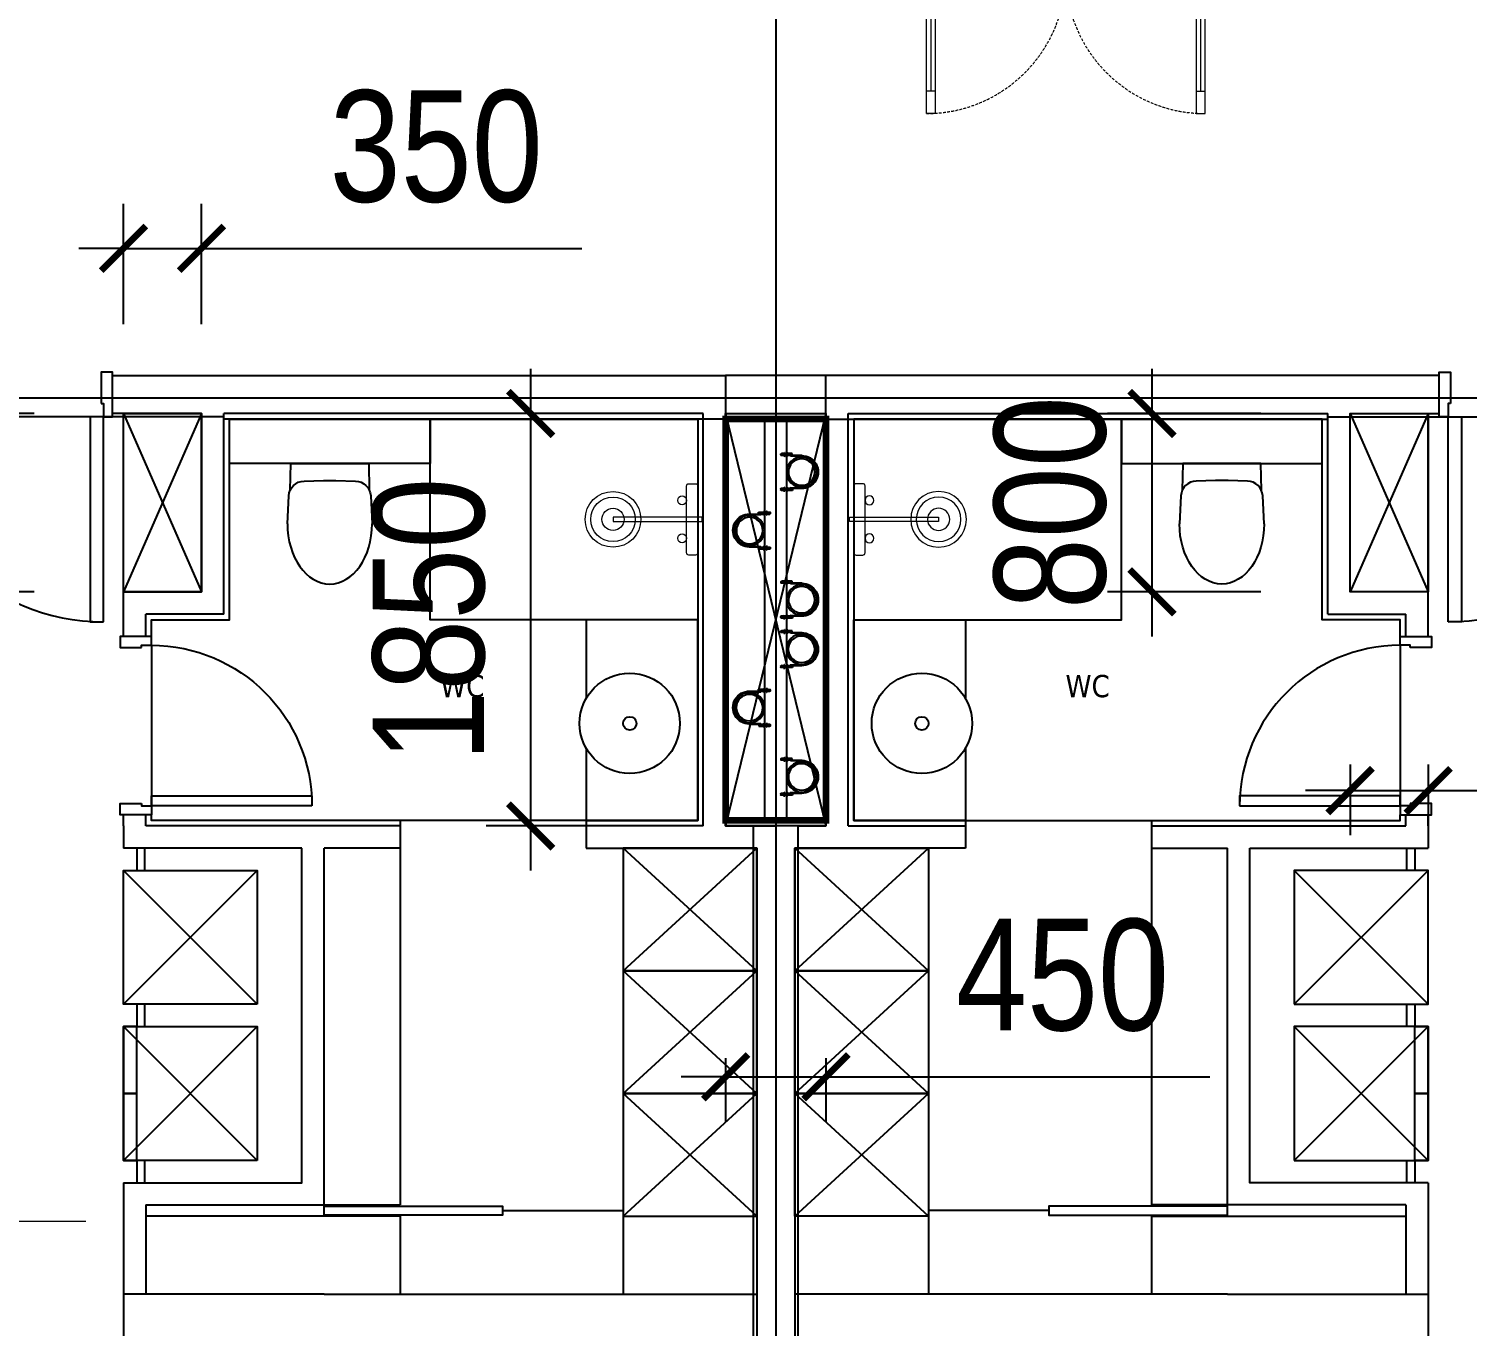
# Model space of a CAD drawing. Header units: millimetres. Extents: x -361699137 to 361252145, y -356478932 to 356523199.
# Drawn here: x -43073 to -36623, y 11407 to 17226 of the extents above; entities that cross this region are included whole.
import ezdxf
from ezdxf.enums import TextEntityAlignment as Align
from ezdxf.xclip import XClip

# ---------------------------------------------------------------- set-up
doc = ezdxf.new("R2010")
doc.units = ezdxf.units.MM
doc.header["$LTSCALE"] = 100
doc.header["$MEASUREMENT"] = 0
doc.header["$XCLIPFRAME"] = 0
doc.set_wipeout_variables(frame=1)
doc.linetypes.add('ACAD_ISO03W100', pattern=[30, 12, -18])
doc.linetypes.add('Xref_ST_MBDV Cot vach 30.7.2022$0$HIDDEN2', pattern=[0.1875, 0.125, -0.0625])
for name, color, linetype in [('1-CAPLANH', 4, 'Continuous'), ('1-Chu thich', 4, 'Continuous'), ('1VinaPVC-Text', 9, 'Continuous'), ('A-_FURN----_E-_N', 251, 'Continuous'), ('A-ANNO-ROOM', 50, 'Continuous'), ('IDEA - dim', 251, 'Continuous'), ('KC', 5, 'Continuous'), ('KT-Net manh', 139, 'Continuous'), ('KT-Tuong', 1, 'Continuous'), ('NDT Cap nuoc', 4, 'Continuous')]:
    doc.layers.add(name, color=color, linetype=linetype)
for name, color, linetype, lineweight in [('A-NoiThat', 39, 'Continuous', 13), ('KT-Chuviet', 255, 'Continuous', 15), ('KT-Net thay', 7, 'Continuous', 15), ('KT-Net truc', 18, 'Continuous', 15), ('Xref_ST_MBDV Cot vach 30.7.2022$0$CUA', 37, 'Continuous', 13)]:
    doc.layers.add(name, color=color, linetype=linetype, lineweight=lineweight)
doc.layers.add('dien tich thong thuy', color=3, linetype='Continuous', plot=False)
doc.styles.add('220126_HDN_HBA typical plan$0$211210_HDN_HBA_TYPICAL PLAN CORE OPT 1$0$HBA-Text', font='GOTHIC.TTF')
doc.styles.add('Arial Narrow', font='ARIALN.TTF')
doc.styles.add('font unicode ccu', font='arial.ttf')
doc.styles.add('ROMANS', font='ROMANS.SHX')
doc.styles.add('Tahoma', font='tahoma.ttf')
doc.dimstyles.new('ccu12-200', dxfattribs={"dimscale": 200, "dimtxt": 2.5, "dimasz": 1, "dimexe": 1, "dimexo": 2, "dimgap": 1, "dimtad": 1, "dimdec": 0, "dimdsep": 46, "dimtxsty": 'Arial Narrow', "dimblk": 'ARCHTICK', "dimcen": -1, "dimdle": 1, "dimclrd": 256, "dimclre": 256, "dimclrt": 3, "dimadec": 0, "dimazin": 2, "dimtfac": 0.1, "dimtdec": 0, "dimtmove": 0, "dimatfit": 1, "dimldrblk": 'ARCHTICK', "dimfxl": 1, "dimtvp": 0.8333333333333334, "dimtolj": 1, "dimtzin": 12, "dimarcsym": 0})

# ---------------------------------------------------------------- blocks, each defined once
blk = doc.blocks.new('*U165')
for p, q in [((-1260.000000000004, 525.000000000002), (-1300.000000000004, 525.000000000002)), ((-1280.000000000004, 100.0000000000002), (-1280.000000000004, 525.000000000002)), ((-90.00000000000001, 525.0000000000018), (-50.00000000000001, 525.0000000000018)), ((-70, 100), (-70.00000000000001, 525.0000000000018)), ((-1260.000000000004, 100.0000000000002), (-1300.000000000004, 100.0000000000002)), ((-90, 100), (-50, 100))]:
    blk.add_line(p, q)
for points in [[(-1300.000000000004, 1.776356839400256e-13), (-1260.000000000004, 1.776356839400256e-13), (-1260.000000000004, 625.000000000002), (-1300.000000000004, 625.000000000002)], [(-50, 0), (-90, 0), (-90.00000000000001, 625.0000000000018), (-49.99999999999979, 625.0000000000018)], [(-1350.000000000004, -100.0000000004901), (-1290.000000000004, -100.00000000049), (-1290.000000000004, -39.99999999999982), (-1300.000000000004, -39.99999999999982), (-1300.000000000004, 1.776356839400256e-13), (-1350.000000000004, 2.060573933704296e-13)], [(0, -100.0000000004902), (-60, -100.0000000004902), (-60, -40), (-50, -40), (-50, 0), (0, 0)]]:
    blk.add_lwpolyline(points, close=True)
at = {"linetype": 'Xref_ST_MBDV Cot vach 30.7.2022$0$HIDDEN2'}
for centre, radius, start, end in [((-1300.000000001013, -1.091216006443577e-09), 625.00000000124, 7.016709298534867e-15, 89.99996073224838), ((-49.99999999983451, -2.645705876602741e-10), 625.000000000419, 90.00003926775162, 180)]:
    blk.add_arc(centre, radius, start, end, dxfattribs=at)
blk = doc.blocks.new('ong thoat xi')
at = {"layer": '1-Chu thich', "color": 40, "linetype": 'ByBlock'}
for p, q in [((-75.38012683280976, 61.71243314491585), (-75.38012683356645, 65.30088436778169)), ((-65.74530692066764, 60.15858772792853), (-73.82631818420485, 60.15858772746287)), ((-65.78777581622126, 66.90270846546628), (-73.82628140639281, 66.90270846383646)), ((-65.83680565783288, 67.38554804772139), (-65.83680565730901, 59.50194067240228)), ((-65.47424172598403, 68.65452180604916), (-61.84860241872957, 68.65452180698048)), ((-65.47424172679892, 66.11657429032493), (-61.90376675099832, 66.11657429125624)), ((-65.47424172534375, 60.77091442968231), (-61.90376675169683, 60.77091443061362)), ((-65.47424172563478, 58.23296691395808), (-61.84860241774003, 58.23296691500582)), ((-60.67026964394608, 70.09262039628811), (-61.48603848775383, 70.09262039628811)), ((-60.67026964394608, 70.09262039628811), (-61.48603848775383, 70.09262039628811)), ((-61.48603848775383, 70.09262039628811), (-61.48603848711354, 56.79486832523253)), ((-60.67026964260732, 56.79486832569818), (-61.48603848711354, 56.79486832523253)), ((-60.67026964394608, 70.09262039628811), (-60.67026964260732, 56.79486832569818)), ((-54.93791736802086, 70.09262039489111), (-54.12214852363104, 70.09262039407622)), ((-54.93791736802086, 70.09262039489111), (-54.93791736679849, 56.79486832371913)), ((-54.93791736802086, 70.09262039489111), (-54.12214852363104, 70.09262039407622)), ((-54.93791736679849, 56.79486832371913), (-54.12214852229226, 56.79486832313705)), ((-54.12214852363104, 70.09262039407622), (-54.12214852229226, 56.79486832313705)), ((-50.13394528458593, 68.65452180535067), (-53.75958459306275, 68.65452180523425)), ((-50.13394528423669, 58.232966913376), (-53.75958459178218, 58.23296691302676)), ((-50.13394528452773, 66.11657428939361), (-53.70442025974624, 66.11657428939361)), ((-50.13394528400386, 60.77091442898382), (-53.70442025887314, 60.77091442805249)), ((-49.77138135395943, 67.38554804725571), (-49.7713813536684, 59.50194067088886)), ((-32.65563905594172, 66.87869586132001), (-49.77138135436689, 66.87869586690795)), ((-29.11534677405143, 60.00879285379778), (-49.77138135419228, 60.00879285181873)), ((1.717475750250741, 60.0087928546127), (-41.21941808814881, 60.00879285309929)), ((-41.2194180888473, 57.94782194821164), (-41.21941808908014, 60.00879285333212)), ((-41.2194180888473, 57.94782194821164), (-41.21941808908014, 60.00879285333212)), ((-41.2194180888473, 57.94782194902655), (-41.21941808908014, 60.00879285333212)), ((1.717475749552249, 57.94782195100561), (-41.2194180888473, 57.94782194821164)), ((-32.65563905570889, 60.00879284727853), (-32.65563905594172, 66.87869586132001)), ((-75.38012683350826, -61.91815018712077), (-75.38012683286797, -65.50660140905529)), ((-65.74530691356631, -60.36430476850364), (-73.82631818496156, -60.36430476931854)), ((-65.78777580836322, -67.10842550569214), (-73.82628140581073, -67.10842550569214)), ((-65.8368056496256, -67.59126508864574), (-65.8368056496256, -59.70765771332662)), ((-65.47424171830062, -58.43868395511527), (-61.84860241104615, -58.43868395488243)), ((-65.47424171917375, -60.976631470141), (-61.90376674348954, -60.97663146990817)), ((-65.47424171771853, -66.32229133090004), (-61.90376674267463, -66.3222913305508)), ((-65.47424171795136, -68.86023884720636), (-61.84860241011484, -68.8602388468571)), ((-60.67026963614626, -57.00058536557481), (-61.4860384806525, -57.00058536487631)), ((-61.48603847948834, -70.29833743674679), (-61.4860384806525, -57.00058536487631)), ((-60.6702696349239, -70.29833743651398), (-61.48603847948834, -70.29833743674679)), ((-60.6702696349239, -70.29833743651398), (-61.48603847948834, -70.29833743674679)), ((-60.6702696349239, -70.29833743651398), (-60.67026963614626, -57.00058536557481)), ((-54.9379173591733, -70.29833743837662), (-54.93791736033746, -57.00058536720462)), ((-54.93791736033746, -57.00058536720462), (-54.12214851600584, -57.00058536685538)), ((-54.9379173591733, -70.29833743837662), (-54.12214851466706, -70.29833743802736)), ((-54.9379173591733, -70.29833743837662), (-54.12214851466706, -70.29833743802736)), ((-54.12214851466706, -70.29833743802736), (-54.12214851600584, -57.00058536685538)), ((-50.1339452767861, -58.43868395651225), (-53.75958458462264, -58.43868395674508)), ((-50.13394527568016, -68.86023884848692), (-53.7595845842734, -68.86023884871975)), ((-50.13394527626225, -60.97663147223648), (-53.70442025212105, -60.97663147223648)), ((-50.13394527632044, -66.32229133218061), (-53.70442025124794, -66.32229133334475)), ((-49.77138134575215, -67.59126509027557), (-49.77138134627604, -59.70765771460719)), ((-30.91456355975243, -60.21450989425648), (-49.77138134581037, -60.21450989565346)), ((-34.45485584205016, -67.08441291505005), (-49.77138134563574, -67.08441290992776)), ((1.717475756304338, -58.15353898785543), (-41.21941808151314, -58.15353899006732)), ((-41.21941808151314, -58.15353899006732), (-41.21941808069823, -60.2145098951878)), ((-41.21941808151314, -58.15353899088222), (-41.21941808069823, -60.2145098951878)), ((1.717475756944622, -60.21450989204459), (-41.21941808069823, -60.2145098951878)), ((-34.45485584222479, -60.21450990100857), (-34.45485584205016, -67.08441291505005))]:
    blk.add_line(p, q, dxfattribs=at)
for centre, major_axis, ratio, start_param, end_param in [((-73.7847118762438, 65.30782007810194), (1.128139395118837, 1.128139395118833), 0.999999999981247, 0.8114564950257566, 2.36054173982049), ((-73.82628141500754, 61.71243314514867), (1.098734631828849, 1.098734631828845), 0.9999999999706548, 2.356194490402434, 3.926990816608578), ((-63.43481961626094, 67.38554804818703), (1.698460618368481, -1.698460618368488), 0.9999999999880228, 3.370391498457508, 4.483590135757281), ((-55.80344074894674, 63.44374436128418), (7.094660364457459, -7.094660364457486), 0.9999999999999998, 3.657340742990352, 4.196640890984128), ((-63.43481961567886, 59.50194067310075), (1.698460618368481, -1.698460618368488), 0.9999999999880228, 3.370391498457508, 4.483590135757281), ((-63.88802452944218, 67.38554804772139), (1.698460618352194, -1.698460618352201), 0.9999999999880228, 0.2287988448677159, 1.341997482167488), ((-63.88802452938398, 67.38554804900195), (1.698460618368481, -1.698460618368488), 0.9999999999880228, 0.2287988448677159, 1.341997482167488), ((-71.51940339541761, 63.44374436023645), (7.094660364541318, -7.094660364541345), 0.9999999999939811, 0.5157480894039148, 1.055048237384961), ((-71.51940339541761, 63.44374436023645), (7.094660364541318, -7.094660364541345), 0.9999999999939811, 0.5157480894039148, 1.055048237384961), ((-63.88802452897654, 59.50194067275152), (1.698460618368481, -1.698460618368488), 0.9999999999880228, 0.2287988448677159, 1.341997482167488), ((-63.88802452897654, 59.50194067275152), (1.698460618368481, -1.698460618368488), 0.9999999999880228, 0.2287988448677159, 1.341997482167488), ((-51.72016248240834, 67.38554804679006), (1.698460618302127, 1.698460618302121), 0.9999999999834358, 1.799595171691055, 2.912793808962478), ((-51.72016248182626, 67.38554804748854), (1.698460618368481, -1.698460618368488), 0.9999999999880228, 3.370391498457508, 4.483590135757281), ((-44.08878361462848, 63.4437443598872), (7.094660364416927, 7.094660364416901), 0.9999999999939808, 2.08654441620483, 2.625844564185877), ((-44.08878361462848, 63.4437443598872), (7.094660364416927, 7.094660364416901), 0.9999999999939808, 2.08654441620483, 2.625844564185877), ((-51.72016248124418, 59.50194067077246), (1.698460618302127, 1.698460618302121), 0.9999999999834358, 1.799595171691055, 2.912793808962478), ((-51.72016248124418, 59.50194067077246), (1.698460618302127, 1.698460618302121), 0.9999999999834358, 1.799595171691055, 2.912793808962478), ((-52.17336739588063, 67.38554804620799), (1.698460618368481, -1.698460618368488), 0.9999999999880228, 0.2287988448677159, 1.341997482167488), ((-59.80474626185605, 63.44374435942154), (7.094660364541345, 7.094660364541318), 0.9999999999939808, -1.055048237384963, -0.5157480894039148), ((-52.17336739529855, 59.50194067123812), (1.698460618317141, 1.698460618317135), 0.9999999999834357, -1.341997481892333, -0.2287988446337132), ((0.3434951510280371, -0.1028585180174559), (42.50535631470555, -42.50535631470572), 0.9999999999987998, 5.497787143388879, 8.639379796978673), ((0.3434951510280371, -0.1028585180174559), (41.04802981248233, -41.0480298124825), 0.9999999999998442, 5.497787143388998, 8.639379796978794), ((-6.984919e-10, -0.1028585183667019), (34.07629290540685, -34.07629290540699), 0.9999999999996163, 0.7853981633976402, 7.068583470577226), ((-73.78471187618561, -65.51353711914271), (1.128139395128906, 1.1281393951289), 0.9999999999608769, 2.351847240170423, 3.900932485497246), ((-73.82628141593888, -61.91815018700434), (1.09873463182571, 1.098734631825706), 0.9999999999763682, 0.7853981630159299, 2.35619449040529), ((-63.43481960770441, -59.70765771297738), (1.698460618352194, -1.698460618352201), 0.9999999999880228, 3.370391498457508, 4.483590135757281), ((-55.80344074190361, -63.64946139999665), (7.094660364401588, 7.094660364401562), 0.9999999999939808, 2.086544416204056, 2.625844564186651), ((-63.43481960805366, -67.59126508876216), (1.698460618302127, 1.698460618302121), 0.9999999999834358, 1.799595171691055, 2.912793808962478), ((-63.88802452175879, -59.70765771332662), (1.698460618352193, -1.698460618352199), 0.9999999999880232, 0.2287988448677158, 1.341997482167488), ((-63.88802452175879, -59.70765771332662), (1.698460618352193, -1.698460618352199), 0.9999999999880232, 0.2287988448677158, 1.341997482167488), ((-71.51940338715212, -63.64946140092798), (7.094660364401557, -7.094660364401586), 0.9999999999939808, 0.5157480894031421, 1.055048237385733), ((-71.51940338715212, -63.64946140092798), (7.094660364401557, -7.094660364401586), 0.9999999999939808, 0.5157480894031421, 1.055048237385733), ((-63.8880245211767, -67.59126508911139), (1.698460618368481, -1.698460618368488), 0.9999999999880228, 0.2287988448677159, 1.341997482167488), ((-63.8880245211767, -67.59126508911139), (1.698460618368481, -1.698460618368488), 0.9999999999880228, 0.2287988448677159, 1.341997482167488), ((-51.72016247350256, -59.70765771460719), (1.698460618368481, -1.698460618368488), 0.9999999999880228, 3.370391498457508, 4.483590135757281), ((-51.72016247350256, -59.70765771460719), (1.698460618368481, -1.698460618368488), 0.9999999999880228, 3.370391498457508, 4.483590135757281), ((-44.08878360758536, -63.64946140220854), (7.094660364416927, 7.094660364416901), 0.9999999999939808, 2.08654441620483, 2.625844564185877), ((-44.08878360758536, -63.64946140220854), (7.094660364416927, 7.094660364416901), 0.9999999999939808, 2.08654441620483, 2.625844564185877), ((-51.72016247297871, -67.59126509097405), (1.698460618333429, 1.698460618333422), 0.9999999999834358, 1.799595171697458, 2.912793808956078), ((-51.72016247297871, -67.59126509097405), (1.698460618333429, 1.698460618333422), 0.9999999999834358, 1.799595171697458, 2.912793808956078), ((-52.17336738767335, -59.70765771437436), (1.698460618352194, -1.698460618352201), 0.9999999999880228, 0.2287988448677159, 1.341997482167488), ((-59.80474625423084, -63.64946140313986), (7.094660364597215, -7.094660364597241), 1, 0.5157480894013327, 1.055048237393564), ((-52.17336738767335, -67.59126509027557), (1.69846061833718, -1.698460618337187), 0.9999999999880228, 0.2287988448613146, 1.341997482173889)]:
    blk.add_ellipse(centre, major_axis=major_axis, ratio=ratio, start_param=start_param, end_param=end_param, dxfattribs=at)
at = {"layer": '1-Chu thich', "color": 40, "lineweight": -3}
blk.add_ellipse((0, 0), major_axis=(38.86204005918639, -38.86204005918654), ratio=0.9999999999984992, start_param=0.7853981633981985, end_param=7.068583470577785, dxfattribs=at)
blk = doc.blocks.new('1800x450')
at = {"layer": '1-CAPLANH', "const_width": 30}
blk.add_lwpolyline([(0, -450.0000000000146), (1800.000000000029, -450.0000000000146), (1800.000000000029, 0), (0, 0)], close=True, dxfattribs=at)
at = {"layer": '1-CAPLANH'}
blk.add_lwpolyline([(2.91038304567337e-11, -275), (1800, -275.0000000000146), (1800, -174.9999999999854), (2.91038304567337e-11, -174.9999999999854)], close=True, dxfattribs=at)
at = {"layer": 'NDT Cap nuoc', "extrusion": (0.006362557600417589, -0.0130975367762719, -0.9998939805755287), "xscale": 1.231671554252203, "yscale": 1.231671554252203, "zscale": -1.231671554252201, "rotation": 90.26587940456272}
for p in [(-505.6444920994035, -107.2005332556036, 5.92663018384016), (-1300.185242348733, -107.2835156875853, 10.98399378232099)]:
    blk.add_blockref('ong thoat xi', p, dxfattribs=at)
at = {"layer": 'NDT Cap nuoc', "extrusion": (0.006362557600417586, -0.0130975367762719, -0.9998939805755287), "xscale": 1.231671554252202, "yscale": 1.231671554252202, "zscale": -1.231671554252201, "rotation": 270.3472450279417}
for p in [(-194.6873081078326, -340.7101154711203, 6.68693570214344), (-767.2964766296254, -340.4054698147427, 8.881611896959637), (-989.2280583572926, -340.7930979031457, 11.74429930062533), (-1561.837226879086, -340.4884522467098, 13.93897549544247)]:
    blk.add_blockref('ong thoat xi', p, dxfattribs=at)
blk = doc.blocks.new('A$C2A980E36')
at = {"ltscale": 0.5}
blk.add_lwpolyline([(-10, 0), (10, 0), (10, 400), (-10, 400)], close=True, dxfattribs=at)
blk.add_lwpolyline([(160, 60), (160, 30, -0.4142135623730916), (150, 20), (-150, 20, -0.4142135623730987), (-160, 30), (-160, 60.00000000000728, -0.414213562373095), (-150, 70.00000000000728), (150, 70, -0.4142135623730915)], format="xyb", close=True, dxfattribs=at)
for centre, radius in [((0, 400), 125), ((0, 400), 100), ((0, 400), 50), ((-85, 90.00000000000728), 20), ((85, 90), 20)]:
    blk.add_circle(centre, radius, dxfattribs=at)
blk = doc.blocks.new('220126_HDN_HBA typical plan$0$210902_YS plan 330pm ver13$0$TOTO-WC-CW822J')
at = {"color": 0}
blk.add_lwpolyline([(-177.2072506700642, -119.1915361834399), (-175, 0), (175, 0), (177.2072506700642, -119.1915361836145)], dxfattribs=at)
blk.add_lwpolyline([(-190, -270), (-183.3947591906181, -144.5004246227618, -0.3908696114996718), (-115.4352058441145, -78.20653349565691), (-27.76706723973621, -75.77130742336158, -0.01388621073825284), (27.76706724101678, -75.77130742336158), (115.4352058439981, -78.20653349565691, -0.3908696114996718), (183.3947591905016, -144.5004246227618), (190, -270)], format="xyb", dxfattribs=at)
blk.add_ellipse((0, -270), major_axis=(0, -270), ratio=0.7037037037037037, start_param=4.71238898038469, end_param=7.853981633974483, dxfattribs=at)
blk = doc.blocks.new('d800')
blk.add_line((760, 70), (40, 70))
for points in [[(40, 790), (40, 70), (85, 70), (85, 790)], [(50, 25), (40, 25), (40, 70), (0, 70), (0, -70), (50, -70)], [(750, 25), (760, 25), (760, 70), (800, 70), (800, -70), (750, -70)]]:
    blk.add_lwpolyline(points, close=True)
blk.add_arc((40, 70), 720, 0, 90)
blk = doc.blocks.new('1pn')
at = {"layer": 'A-_FURN----_E-_N'}
for p, q in [((5150.000000001863, 6105), (4315, 6105)), ((6849.999999998137, 6105), (7685, 6105)), ((4315, 4330.000000000058), (3175.000002559274, 4330.000000000058)), ((3975.000000281259, 4380.000000000058), (4315, 4380.000000000058)), ((8024.999999718741, 4380.000000000058), (7685, 4380.000000000058)), ((7685, 4330.000000000058), (8824.999997440726, 4330.000000000058))]:
    blk.add_line(p, q, dxfattribs=at)
at = {"layer": 'IDEA - dim'}
for p, q in [((3524.999999353662, 7029.999996854924), (3525.000003045425, 7030.000003049732)), ((8475.000000646338, 7029.999996854924), (8474.999996954575, 7030.000003049732)), ((3199.999999634922, 6929.999998246261), (3075.000003075227, 6929.999998246203)), ((8800.000000365078, 6929.999998246261), (8924.999996924773, 6929.999998246203)), ((3074.999999353662, 6879.999997236126), (3075.000003045425, 6880.000002287212)), ((8925.000000646338, 6879.999997236126), (8924.999996954575, 6880.000002287212)), ((3199.999999634922, 6129.999998246261), (3074.999999955297, 6129.999998246261)), ((8800.000000365078, 6129.999998246261), (8925.000000044703, 6129.999998246261)), ((4315, 6104.999999256397), (4315, 5979.999999256397)), ((6000, 6080), (6000, 3000)), ((6000, 6080), (6000, 3000)), ((6000, 6080), (6000, 3000)), ((6000, 6080), (6000, 3000)), ((6225.000000001863, 6080), (6000, 6080)), ((4315, 5980), (4315, 4380)), ((5315, 5980), (5315, 3979.999994852988)), ((6685, 5980), (6685, 3979.999994852988)), ((7685, 5980), (7685, 4380)), ((4315.000000001863, 4330.000000000058), (4315, 3979.999994853104)), ((7684.999999998137, 4330.000000000058), (7685, 3979.999994853104)), ((3975.000000281259, 3979.999994853046), (4314.999999998137, 3979.999994852988)), ((8024.999999718741, 3979.999994853046), (7685.000000001863, 3979.999994852988))]:
    blk.add_line(p, q, dxfattribs=at)
for points in [[(2975.000000007451, 7975.000000000058), (2985.000000007451, 7975.000000000058), (2985.000000007451, 7915.000000000058), (3025.000000007451, 7915.000000000058), (3025.000000007451, 8115.000000000058), (2975.000000007451, 8115.000000000058)], [(9024.99999999255, 7975.000000000058), (9014.99999999255, 7975.000000000058), (9014.99999999255, 7915.000000000058), (8974.99999999255, 7915.000000000058), (8974.99999999255, 8115.000000000058), (9024.99999999255, 8115.000000000058)], [(2985.000000007451, 6994.999999999651), (2985.000000007451, 7914.999999999651), (2925.000000007451, 7914.999999999651), (2925.000000007451, 6994.999999999651)], [(3550.000001376495, 7905), (4450.000001834705, 7905), (4450.000001834705, 7705), (3550.000001376495, 7705)], [(4450.000001834705, 7905), (5649.999999998137, 7905), (5649.999999998137, 7005), (4450.000001834705, 7005)], [(7549.999998165295, 7905), (6350.000000001863, 7905), (6350.000000001863, 7005), (7549.999998165295, 7005)], [(8449.999998623505, 7905), (7549.999998165295, 7905), (7549.999998165295, 7705), (8449.999998623505, 7705)], [(9014.99999999255, 6994.999999999651), (9014.99999999255, 7914.999999999651), (9074.99999999255, 7914.999999999651), (9074.99999999255, 6994.999999999651)], [(3134.999999891967, 5979.999987038027), (3135.000002559274, 5879.999992185039), (3171.000002559274, 5879.999992185039), (3171.000002559274, 5979.999987038027)], [(5915, 5430), (5915, 5980), (5315, 5980.000000000058), (5315, 5430.000000000058), (5915, 5430)], [(6085, 5430), (6085, 5980), (6685, 5980.000000000058), (6685, 5430.000000000058), (6085, 5430)], [(8865.000000108033, 5979.999987038027), (8864.999997440726, 5879.999992185039), (8828.999997440726, 5879.999992185039), (8828.999997440726, 5979.999987038027)], [(3675.000002559274, 5279.999992185039), (3075.000002559274, 5279.999992185039), (3075.000002559274, 5879.999992185039), (3675.000002559274, 5879.999992185039)], [(8324.999997440726, 5279.999992185039), (8924.999997440726, 5279.999992185039), (8924.999997440726, 5879.999992185039), (8324.999997440726, 5879.999992185039)], [(5915, 4880), (5915, 5430), (5315, 5430.000000000058), (5315, 4880.000000000058), (5915, 4880)], [(6085, 4880), (6085, 5430), (6685, 5430.000000000058), (6685, 4880.000000000058), (6085, 4880)], [(3134.999997224659, 5279.999989706033), (3134.999999891967, 5179.999994853046), (3170.999999891967, 5179.999994853046), (3170.999999891967, 5279.999989706033)], [(8865.000002775341, 5279.999989706033), (8865.000000108033, 5179.999994853046), (8829.000000108033, 5179.999994853046), (8829.000000108033, 5279.999989706033)], [(3674.999999891967, 4579.999994853046), (3074.999999891967, 4579.999994853046), (3074.999999891967, 5179.999994853046), (3674.999999891967, 5179.999994853046)], [(3134.999999891967, 5179.999994853046), (3074.999999891967, 5179.999994853046), (3074.999999891967, 4879.999994853046), (3134.999999891967, 4879.999994853046)], [(8325.000000108033, 4579.999994853046), (8925.000000108033, 4579.999994853046), (8925.000000108033, 5179.999994853046), (8325.000000108033, 5179.999994853046)], [(8865.000000108033, 5179.999994853046), (8925.000000108033, 5179.999994853046), (8925.000000108033, 4879.999994853046), (8865.000000108033, 4879.999994853046)], [(3134.999999891967, 4879.999994853046), (3074.999999891967, 4879.999994853046), (3074.999999891967, 4579.999994853046), (3134.999999891967, 4579.999994853046)], [(5915, 4330), (5915, 4880), (5315, 4880.000000000058), (5315, 4330.000000000058), (5915, 4330)], [(6085, 4330), (6085, 4880), (6685, 4880.000000000058), (6685, 4330.000000000058), (6085, 4330)], [(8865.000000108033, 4879.999994853046), (8925.000000108033, 4879.999994853046), (8925.000000108033, 4579.999994853046), (8865.000000108033, 4579.999994853046)], [(3134.999999891967, 4579.999994853046), (3135.000002559274, 4480.000000000058), (3171.000002559274, 4480.000000000058), (3171.000002559274, 4579.999994853046)], [(8865.000000108033, 4579.999994853046), (8864.999997440726, 4480.000000000058), (8828.999997440726, 4480.000000000058), (8828.999997440726, 4579.999994853046)], [(3975.000000281259, 4334.793337935174), (3975.000000281259, 4374.793337935174), (4775.000000281259, 4374.793337935174), (4775.000000281259, 4334.793337935174)], [(8024.999999718741, 4334.793337935174), (8024.999999718741, 4374.793337935174), (7224.999999718741, 4374.793337935174), (7224.999999718741, 4334.793337935174)]]:
    blk.add_lwpolyline(points, close=True, dxfattribs=at)
for points in [[(3199.999999314547, 6929.999998246261), (3199.999999294057, 7004.999997236126), (3550.000004667789, 7004.999997236126), (3550.000003671274, 7905), (5649.999999998137, 7905), (5649.999999998137, 6105), (5150.000000001863, 6105)], [(8800.000000685453, 6929.999998246261), (8800.000000705943, 7004.999997236126), (8449.999995332211, 7004.999997236126), (8449.999996328726, 7905), (6350.000000001863, 7905), (6350.000000001863, 6105), (6849.999999998137, 6105)], [(5150.000000001863, 6427.750278390304), (5150.000000001863, 6105), (5649.999997992069, 6105), (5649.999997992069, 7004.9999995408), (5150.000000001863, 7004.9999995408), (5150.000000001863, 6652.249721609696)], [(6849.999999998137, 6427.750278390304), (6849.999999998137, 6105), (6350.000002007931, 6105), (6350.000002007931, 7004.9999995408), (6849.999999998137, 7004.9999995408), (6849.999999998137, 6652.249721609696)], [(4315, 6104.999999256397), (3199.999999975786, 6104.999999256397), (3199.999999955297, 6129.999998246261)], [(7685, 6104.999999256397), (8800.000000024214, 6104.999999256397), (8800.000000044703, 6129.999998246261)], [(3975.000000281259, 3979.999994853046), (3075.000002559274, 3979.999994853046)], [(5315, 3979.999994852988), (5915, 3979.999994852988)], [(6685, 3979.999994852988), (6085, 3979.999994852988)], [(8024.999999718741, 3979.999994853046), (8924.999997440726, 3979.999994853046)]]:
    blk.add_lwpolyline(points, dxfattribs=at)
for centre, radius in [((5344.999999998137, 6540), 225), ((6655.000000001863, 6540), 225), ((5344.999999998137, 6540), 30), ((6655.000000001863, 6540), 30)]:
    blk.add_circle(centre, radius, dxfattribs=at)
for centre, start, end in [((2985.000000007451, 7914.999999999651), 180, 270), ((9014.99999999255, 7914.999999999651), 270, 0)]:
    blk.add_arc(centre, 920, start, end, dxfattribs=at)
at = {"layer": 'KT-Net manh', "linetype": 'ACAD_ISO03W100', "ltscale": 4}
for p, q in [((3425.000003688037, 7930), (3075.000003168359, 7129.999997236184)), ((3075.000003688037, 7930), (3425.000003376976, 7129.999997236126)), ((8574.999996311963, 7930), (8924.99999683164, 7129.999997236184)), ((8924.999996311963, 7930), (8574.999996623024, 7129.999997236126)), ((5915, 5430), (5315, 5980.000000000058)), ((5315, 5430.000000000058), (5915, 5980)), ((6085, 5430), (6685, 5980.000000000058)), ((6685, 5430.000000000058), (6085, 5980)), ((3675.000002559274, 5879.999992185039), (3075.000002559274, 5279.999992185039)), ((3075.000002559274, 5879.999992185039), (3675.000002559274, 5279.999992185039)), ((8324.999997440726, 5879.999992185039), (8924.999997440726, 5279.999992185039)), ((8924.999997440726, 5879.999992185039), (8324.999997440726, 5279.999992185039)), ((5915, 4880), (5315, 5430.000000000058)), ((5315, 4880.000000000058), (5915, 5430)), ((6085, 4880), (6685, 5430.000000000058)), ((6685, 4880.000000000058), (6085, 5430)), ((3674.999999891967, 5179.999994853046), (3074.999999891967, 4579.999994853046)), ((3074.999999891967, 5179.999994853046), (3674.999999891967, 4579.999994853046)), ((8325.000000108033, 5179.999994853046), (8925.000000108033, 4579.999994853046)), ((8925.000000108033, 5179.999994853046), (8325.000000108033, 4579.999994853046)), ((5915, 4330), (5315, 4880.000000000058)), ((5315, 4330.000000000058), (5915, 4880)), ((6085, 4330), (6685, 4880.000000000058)), ((6685, 4330.000000000058), (6085, 4880)), ((4775.000000281259, 4354.793337935174), (5315, 4354.793337935174)), ((7224.999999718741, 4354.793337935174), (6685, 4354.793337935174)), ((3074.999999996275, 3979.999994853046), (3074.999999996275, 3000)), ((4315, 3979.999994853104), (5315, 3979.999994852988)), ((7685, 3979.999994853104), (6685, 3979.999994852988)), ((8925.000000003725, 3979.999994853046), (8925.000000003725, 3000))]:
    blk.add_line(p, q, dxfattribs=at)
at = {"layer": 'KT-Tuong'}
for p, q in [((3025.000000007451, 8100), (5775, 8100)), ((8974.99999999255, 8100), (6225, 8100)), ((3075.000003075227, 6929.999998246203), (3075.000003688037, 7930)), ((5674.999999998137, 7930), (3525.000003688037, 7930)), ((3525.000003045425, 7029.999997236126), (3525.000003688037, 7930)), ((5674.999999998137, 6080), (5674.999999998137, 7930)), ((5774.999999998137, 6080), (5774.999999998137, 7930)), ((6225.000000001863, 6080), (6225.000000001863, 7930)), ((6325.000000001863, 7930), (8474.999996311963, 7930)), ((6325.000000001863, 6080), (6325.000000001863, 7930)), ((8474.999996954575, 7029.999997236126), (8474.999996311963, 7930)), ((8924.999996924773, 6929.999998246203), (8924.999996311963, 7930)), ((3525.000003045425, 7029.999997236126), (3174.999999273568, 7029.999997236126)), ((3174.999999312684, 6929.99999824632), (3174.999999273568, 7029.999997236126)), ((8474.999996954575, 7029.999997236126), (8825.000000726432, 7029.999997236126)), ((8825.000000687316, 6929.99999824632), (8825.000000726432, 7029.999997236126)), ((3074.999999996275, 6079.999989802425), (3074.999999957159, 6129.999998246261)), ((3174.999999996275, 6079.999996441649), (3174.999999955297, 6129.999998246261)), ((8825.000000003725, 6079.999996441649), (8825.000000044703, 6129.999998246261)), ((8925.000000003725, 6079.999989802425), (8925.00000004284, 6129.999998246261)), ((3074.999999996275, 6079.999997236126), (3074.999999996275, 6079.999997236126)), ((3074.999999996275, 6079.999997236126), (3074.999999996275, 5979.999997236126)), ((4315, 6079.999999256397), (3174.999999996275, 6079.999996441649)), ((5150.000000001863, 6105), (5150.000000001863, 5980)), ((5674.999999998137, 6080), (5150.000000001863, 6080)), ((5774.999999998137, 6080), (6000, 6080)), ((6325.000000001863, 6080), (6849.999999998137, 6080)), ((6849.999999998137, 6105), (6849.999999998137, 5980)), ((7685, 6104.999999256397), (7685, 5979.999999256397)), ((7685, 6079.999999256397), (8825.000000003725, 6079.999996441649)), ((8925.000000003725, 6079.999997236126), (8925.000000003725, 6079.999997236126)), ((8925.000000003725, 6079.999997236126), (8925.000000003725, 5979.999997236126)), ((3875.000000281259, 5979.999999261054), (3074.999999996275, 5979.999997236126)), ((5150.000000001863, 5980), (5915, 5980)), ((5915, 5980), (5915, 3000)), ((6849.999999998137, 5980), (6085, 5980)), ((6085, 5980), (6085, 3000)), ((8124.999999718741, 5979.999999261054), (8925.000000003725, 5979.999997236126))]:
    blk.add_line(p, q, dxfattribs=at)
blk.add_lwpolyline([(6225, 8100), (5775, 8100), (5775, 7930), (6225, 7930)], close=True, dxfattribs=at)
for points in [[(3075.000003168359, 7129.999997236184), (3425.000003376976, 7129.999997236126), (3425.000003688037, 7930), (3025.000000007451, 7930)], [(8924.99999683164, 7129.999997236184), (8574.999996623024, 7129.999997236126), (8574.999996311963, 7930), (8974.99999999255, 7930)], [(3075.000002559274, 4480.000000000058), (3875.000002559274, 4480.000000000058), (3875.000000281259, 5979.999999514199)], [(3175.000002559274, 4380.000000000058), (3975.000000281259, 4380.000000000058), (3975.000000281259, 5979.999999514199)], [(4314.999999998137, 5979.999999696098), (3975.000000281259, 5979.999999514199)], [(7685.000000001863, 5979.999999696098), (8024.999999718741, 5979.999999514199)], [(8824.999997440726, 4380.000000000058), (8024.999999718741, 4380.000000000058), (8024.999999718741, 5979.999999514199)], [(8924.999997440726, 4480.000000000058), (8124.999997440726, 4480.000000000058), (8124.999999718741, 5979.999999514199)], [(3075.000002559274, 4480.000000000058), (3075.000002559274, 4380.000000000058)], [(8924.999997440726, 4480.000000000058), (8924.999997440726, 4380.000000000058)], [(3075.000002559274, 4380.000000000058), (3075.000002559274, 3979.999994853046)], [(3175.000002559274, 4380.000000000058), (3175.000002559274, 3979.999994853046)], [(8824.999997440726, 4380.000000000058), (8824.999997440726, 3979.999994853046)], [(8924.999997440726, 4380.000000000058), (8924.999997440726, 3979.999994853046)]]:
    blk.add_lwpolyline(points, dxfattribs=at)
at = {"layer": '1-CAPLANH', "rotation": 90}
blk.add_blockref('1800x450', (5775, 6105), dxfattribs=at)
at = {"layer": 'A-NoiThat', "rotation": 90}
blk.add_blockref('A$C2A980E36', (5670.000000301749, 7455.000001485867), dxfattribs=at)
at = {"layer": 'A-NoiThat', "xscale": -1, "rotation": 270}
blk.add_blockref('A$C2A980E36', (6329.999999698251, 7455.000001485867), dxfattribs=at)
at = {"layer": 'IDEA - dim'}
blk.add_blockref('220126_HDN_HBA typical plan$0$210902_YS plan 330pm ver13$0$TOTO-WC-CW822J', (4000.0000016056, 7705), dxfattribs=at)
at = {"layer": 'IDEA - dim', "xscale": -1}
blk.add_blockref('220126_HDN_HBA typical plan$0$210902_YS plan 330pm ver13$0$TOTO-WC-CW822J', (7999.9999983944, 7705), dxfattribs=at)
at = {"layer": 'IDEA - dim', "xscale": -1, "rotation": 270}
blk.add_blockref('d800', (3129.999999634922, 6129.999998246261), dxfattribs=at)
at = {"layer": 'IDEA - dim', "rotation": 90}
blk.add_blockref('d800', (8870.000000365078, 6129.999998246261), dxfattribs=at)
at = {"layer": '1VinaPVC-Text', "style": 'Tahoma'}
for p in [(4494.873778970912, 6657.248392659763), (7299.014736810699, 6657.248392659763)]:
    blk.add_text('WC', height=100, dxfattribs=at).set_placement(p)
blk = doc.blocks.new('TAG CAO DO SAN')
blk.add_wipeout([(1526701.778855525, -266095.22987594287), (1527644.6359120198, -266095.22987594287), (1527644.6359120198, -266330.944140067), (1526701.778855525, -266330.944140067)]).dxf.layer = 'KT-Net thay'
at = {"layer": 'KT-Net thay', "flags": 128}
blk.add_lwpolyline([(1526701.778855525, -266095.2298759429), (1526701.778855525, -266330.9441400666), (1527644.63591202, -266330.9441400666), (1527644.63591202, -266095.2298759429)], close=True, dxfattribs=at)
blk.add_lwpolyline([(1526701.778855525, -266330.9441400666), (1527644.63591202, -266330.9441400666)], dxfattribs=at)
at = {"layer": 'KT-Chuviet', "color": 31, "style": 'font unicode ccu', "width": 0.75}
blk.add_attdef('TÊNPHÒNG', text='', height=117.85713, dxfattribs=at).set_placement((1527175.308820772, -266213.4467624734), align=Align.MIDDLE_CENTER)
blk = doc.blocks.new('A$C1AAC5519')
at = {"layer": 'A-ANNO-ROOM', "insert": (772.955269176513, 1216.574747113511), "char_height": 600, "attachment_point": 2, "rotation": 50.44882673977027, "style": '220126_HDN_HBA typical plan$0$211210_HDN_HBA_TYPICAL PLAN CORE OPT 1$0$HBA-Text'}
blk.add_mtext_dynamic_manual_height_columns('S.B1.', width=722857412.8743668, gutter_width=9765.624999999996, heights=[0], dxfattribs=at)
blk = doc.blocks.new('A$C418F5BC8')
at = {"layer": 'A-ANNO-ROOM', "insert": (648.1133449638728, 1090.790118377889), "char_height": 600, "attachment_point": 2, "rotation": 50.44882673977027, "style": '220126_HDN_HBA typical plan$0$211210_HDN_HBA_TYPICAL PLAN CORE OPT 1$0$HBA-Text'}
blk.add_mtext_dynamic_manual_height_columns('SL-S', width=722857412.8743668, gutter_width=9765.624999999996, heights=[0], dxfattribs=at)
blk = doc.blocks.new('A$C2A6C5140')
at = {"layer": 'A-ANNO-ROOM', "insert": (731.4497625969816, 1190.0169191678, 0.0003277973379295924), "char_height": 600, "attachment_point": 2, "rotation": 50.44882673977027, "style": '220126_HDN_HBA typical plan$0$211210_HDN_HBA_TYPICAL PLAN CORE OPT 1$0$HBA-Text'}
blk.add_mtext_dynamic_manual_height_columns('2-BR', width=722857412.8743668, gutter_width=9765.624999999996, heights=[0], dxfattribs=at)
blk = doc.blocks.new('A$C5388591E')
at = {"layer": 'A-ANNO-ROOM', "insert": (894.3001998505497, 842.1987865094561, 0.0004622000541105721), "char_height": 600, "attachment_point": 2, "rotation": 1.4064704596368105, "style": '220126_HDN_HBA typical plan$0$211210_HDN_HBA_TYPICAL PLAN CORE OPT 1$0$HBA-Text'}
blk.add_mtext_dynamic_manual_height_columns('3-BR', width=722857412.8743668, gutter_width=9765.624999999996, heights=[0], dxfattribs=at)
blk = doc.blocks.new('A$C21AF0CCA')
at = {"layer": 'A-ANNO-ROOM', "insert": (1197.56892258345, 814.6835720778872), "char_height": 600, "attachment_point": 2, "rotation": 0.10542954816276216, "style": '220126_HDN_HBA typical plan$0$211210_HDN_HBA_TYPICAL PLAN CORE OPT 1$0$HBA-Text'}
blk.add_mtext_dynamic_manual_height_columns('S.B1P.', width=722857412.8743668, gutter_width=9765.624999999996, heights=[0], dxfattribs=at)
blk = doc.blocks.new('_ARCHTICK')
at = {"color": 0, "linetype": 'ByBlock', "const_width": 0.15}
blk.add_lwpolyline([(-0.5, -0.5), (0.5, 0.5)], dxfattribs=at)
blk = doc.blocks.new('*D443')
at = {"layer": 'Defpoints', "color": 0, "transparency": 16777216}
for p in [(98824.7152301129, -24134.11707102283), (99554.39488552586, -24134.11707102283), (99554.39488552586, -24934.11707378671)]:
    blk.add_point(p, dxfattribs=at)
at = {"layer": 'KC', "lineweight": -2, "transparency": 16777216}
for p, q in [((98824.7152301129, -24134.11707102283), (98824.7152301129, -22429.6150246381)), ((99154.39488552586, -24134.11707102283), (98624.7152301129, -24134.11707102283)), ((98824.7152301129, -24934.11707378671), (98824.7152301129, -24134.11707102283)), ((99154.39488552586, -24934.11707378671), (98624.7152301129, -24934.11707378671)), ((98824.7152301129, -24934.11707378671), (98824.7152301129, -25134.11707378671))]:
    blk.add_line(p, q, dxfattribs=at)
at = {"layer": 'KC', "lineweight": -2, "transparency": 16777216, "xscale": 200, "yscale": 200, "zscale": 200}
for p, rotation in [((98824.7152301129, -24134.11707102283), 270), ((98824.7152301129, -24934.11707378671), 90)]:
    blk.add_blockref('_ARCHTICK', p, dxfattribs=dict(at, rotation=rotation))
at = {"layer": 'KC', "color": 3, "transparency": 16777216, "insert": (98369.42873625203, -23081.86604783049), "char_height": 500, "attachment_point": 5, "rotation": 90, "style": 'Arial Narrow'}
blk.add_mtext('\\A1;800', dxfattribs=at)
blk = doc.blocks.new('*D444')
at = {"layer": 'Defpoints', "color": 0, "transparency": 16777216}
for p in [(99904.39488521474, -23393.5723393592), (99554.3948855258, -24134.11707102282), (99904.39488521474, -24134.11707102282)]:
    blk.add_point(p, dxfattribs=at)
at = {"layer": 'KC', "lineweight": -2, "transparency": 16777216}
for p, q in [((99554.3948855258, -23734.11707102282), (99554.3948855258, -23193.5723393592)), ((99904.39488521474, -23734.11707102282), (99904.39488521474, -23193.5723393592)), ((99554.3948855258, -23393.5723393592), (99354.3948855258, -23393.5723393592)), ((99554.3948855258, -23393.5723393592), (99904.39488521474, -23393.5723393592)), ((99904.39488521474, -23393.5723393592), (101608.8969315995, -23393.5723393592))]:
    blk.add_line(p, q, dxfattribs=at)
at = {"layer": 'KC', "lineweight": -2, "transparency": 16777216, "xscale": 200, "yscale": 200, "zscale": 200}
blk.add_blockref('_ARCHTICK', (99554.3948855258, -23393.5723393592), dxfattribs=at)
at = {"layer": 'KC', "lineweight": -2, "transparency": 16777216, "xscale": 200, "yscale": 200, "zscale": 200, "rotation": 180}
blk.add_blockref('_ARCHTICK', (99904.39488521474, -23393.5723393592), dxfattribs=at)
at = {"layer": 'KC', "color": 3, "transparency": 16777216, "insert": (100956.6459084071, -22938.28584549835), "char_height": 500, "attachment_point": 5, "style": 'Arial Narrow'}
blk.add_mtext('\\A1;350', dxfattribs=at)
blk = doc.blocks.new('*D445')
at = {"layer": 'Defpoints', "color": 0, "transparency": 16777216}
for p in [(101380.261451399, -24134.11707102283), (102254.3948818378, -24134.11707102283), (102254.394881836, -25984.11707102283)]:
    blk.add_point(p, dxfattribs=at)
at = {"layer": 'KC', "lineweight": -2, "transparency": 16777216}
for p, q in [((101380.261451399, -26184.11707102283), (101380.261451399, -23934.11707102283)), ((101854.3948818378, -24134.11707102283), (101180.261451399, -24134.11707102283)), ((101854.394881836, -25984.11707102283), (101180.261451399, -25984.11707102283))]:
    blk.add_line(p, q, dxfattribs=at)
at = {"layer": 'KC', "lineweight": -2, "transparency": 16777216, "xscale": 200, "yscale": 200, "zscale": 200}
for p, rotation in [((101380.261451399, -24134.11707102283), 90), ((101380.261451399, -25984.11707102283), 270)]:
    blk.add_blockref('_ARCHTICK', p, dxfattribs=dict(at, rotation=rotation))
at = {"layer": 'KC', "color": 3, "transparency": 16777216, "insert": (100924.9749575381, -25059.11707102285), "char_height": 500, "attachment_point": 5, "rotation": 90, "style": 'Arial Narrow'}
blk.add_mtext('\\A1;1850', dxfattribs=at)
blk = doc.blocks.new('*D446')
at = {"layer": 'Defpoints', "color": 0, "transparency": 16777216}
for p in [(102254.3948818364, -26625.88887233612), (102704.3948818378, -26625.88887233612), (102704.3948818378, -27109.35330048901)]:
    blk.add_point(p, dxfattribs=at)
at = {"layer": 'KC', "lineweight": -2, "transparency": 16777216}
for p, q in [((102254.3948818364, -27025.88887233612), (102254.3948818364, -27309.35330048901)), ((102704.3948818378, -27025.88887233612), (102704.3948818378, -27309.35330048901)), ((102254.3948818364, -27109.35330048901), (102054.3948818364, -27109.35330048901)), ((102254.3948818364, -27109.35330048901), (102704.3948818378, -27109.35330048901)), ((102704.3948818378, -27109.35330048901), (104425.2680059851, -27109.35330048901))]:
    blk.add_line(p, q, dxfattribs=at)
at = {"layer": 'KC', "lineweight": -2, "transparency": 16777216, "xscale": 200, "yscale": 200, "zscale": 200}
blk.add_blockref('_ARCHTICK', (102254.3948818364, -27109.35330048901), dxfattribs=at)
at = {"layer": 'KC', "lineweight": -2, "transparency": 16777216, "xscale": 200, "yscale": 200, "zscale": 200, "rotation": 180}
blk.add_blockref('_ARCHTICK', (102704.3948818378, -27109.35330048901), dxfattribs=at)
at = {"layer": 'KC', "color": 3, "transparency": 16777216, "insert": (103764.8314439114, -26654.06680662817), "char_height": 500, "attachment_point": 5, "style": 'Arial Narrow'}
blk.add_mtext('\\A1;450', dxfattribs=at)
blk = doc.blocks.new('*D447')
at = {"layer": 'Defpoints', "color": 0, "transparency": 16777216}
for p in [(104166.2515270766, -24134.11707102283), (105054.3948779705, -24134.11707102283), (105054.3948784609, -24934.11707392274)]:
    blk.add_point(p, dxfattribs=at)
at = {"layer": 'KC', "lineweight": -2, "transparency": 16777216}
for p, q in [((104166.2515270766, -25134.11707392274), (104166.2515270766, -23934.11707102283)), ((104654.3948779705, -24134.11707102283), (103966.2515270766, -24134.11707102283)), ((104654.3948784609, -24934.11707392274), (103966.2515270766, -24934.11707392274))]:
    blk.add_line(p, q, dxfattribs=at)
at = {"layer": 'KC', "lineweight": -2, "transparency": 16777216, "xscale": 200, "yscale": 200, "zscale": 200}
for p, rotation in [((104166.2515270766, -24134.11707102283), 90), ((104166.2515270766, -24934.11707392274), 270)]:
    blk.add_blockref('_ARCHTICK', p, dxfattribs=dict(at, rotation=rotation))
at = {"layer": 'KC', "color": 3, "transparency": 16777216, "insert": (103710.9650332157, -24534.11707247281), "char_height": 500, "attachment_point": 5, "rotation": 90, "style": 'Arial Narrow'}
blk.add_mtext('\\A1;800', dxfattribs=at)
blk = doc.blocks.new('*D448')
at = {"layer": 'Defpoints', "color": 0, "transparency": 16777216}
for p in [(105054.3948783122, -25308.59405840514), (105404.394878512, -25308.59405840514), (105404.394878512, -25825.63448461098)]:
    blk.add_point(p, dxfattribs=at)
at = {"layer": 'KC', "lineweight": -2, "transparency": 16777216}
for p, q in [((105054.3948783122, -25708.59405840514), (105054.3948783122, -26025.63448461098)), ((105404.394878512, -25708.59405840514), (105404.394878512, -26025.63448461098)), ((105054.3948783122, -25825.63448461098), (104854.3948783122, -25825.63448461098)), ((105054.3948783122, -25825.63448461098), (105404.394878512, -25825.63448461098)), ((105404.394878512, -25825.63448461098), (107108.8969248967, -25825.63448461098))]:
    blk.add_line(p, q, dxfattribs=at)
at = {"layer": 'KC', "lineweight": -2, "transparency": 16777216, "xscale": 200, "yscale": 200, "zscale": 200}
blk.add_blockref('_ARCHTICK', (105054.3948783122, -25825.63448461098), dxfattribs=at)
at = {"layer": 'KC', "lineweight": -2, "transparency": 16777216, "xscale": 200, "yscale": 200, "zscale": 200, "rotation": 180}
blk.add_blockref('_ARCHTICK', (105404.394878512, -25825.63448461098), dxfattribs=at)
at = {"layer": 'KC', "color": 3, "transparency": 16777216, "insert": (106456.6459017044, -25370.34799075013), "char_height": 500, "attachment_point": 5, "style": 'Arial Narrow'}
blk.add_mtext('\\A1;350', dxfattribs=at)
blk = doc.blocks.new('A$C0e39c971')
at = {"layer": 'KC', "ltscale": 2000}
for p, q in [((12083.17346037715, -31146.85277810739), (12083.17346037715, -65509.737436725)), ((2380.032819823595, -45480.20085322566), (61925.00747130672, -45480.2007855479))]:
    blk.add_line(p, q, dxfattribs=at)
at = {"layer": 'KC'}
for p, q in [((9158.23013827228, -45550.38153972308), (9508.230137961218, -46350.38154248695)), ((9508.230137961218, -45550.38153972308), (9158.23013827228, -46350.38154248695)), ((11858.23013458424, -45550.38153972308), (12308.23013458424, -47400.38153972308)), ((12308.23013458424, -45550.38153972308), (11858.23013458238, -47400.38153972308)), ((14658.23013071693, -45550.38153972308), (15008.23013141588, -46350.3815424869)), ((15008.23013089621, -45550.3815395086), (14658.23013120727, -46350.38154262298))]:
    blk.add_line(p, q, dxfattribs=at)
at = {"layer": 'KC', "elevation": 1.034975806175202e-10}
blk.add_lwpolyline([(9158.23013827228, -45550.38153972308), (9508.230137961218, -45550.38153972308), (9508.230137961218, -46350.38154248695), (9158.23013827228, -46350.38154248695)], close=True, dxfattribs=at)
for points in [[(11858.23013458424, -45550.38153972308), (12308.23013458424, -45550.38153972308), (12308.23013458424, -47400.38153972308), (11858.23013458238, -47400.38153972308), (11858.23013458424, -45550.38153972308)], [(14658.23013089621, -45550.38153972308), (15008.23013089621, -45550.3815395086), (15008.23013141588, -46350.3815424869), (14658.23013120727, -46350.38154262298), (14658.23013071693, -45550.38153972308)]]:
    blk.add_lwpolyline(points, dxfattribs=at)
at = {"layer": 'KC'}
for p1, p2, distance, picture, middle in [((9158.23013827228, -46350.38154248695), (9158.23013827228, -45550.38153972308), 729.6796554129106, '*D443', (7973.2639889985, -44498.13051653076)), ((9158.23013827228, -45550.38153972308), (9508.230137961218, -45550.38153972308), 740.5447316636128, '*D444', (10560.48116115358, -44354.55031419861)), ((11858.23013458238, -47400.38153972308), (11858.23013458424, -45550.38153972308), 874.1334304388112, '*D445', (10528.81021028456, -46475.38153972312)), ((14658.23013105872, -46724.8585271054), (15008.23013125849, -46724.8585271054), -517.0404262058437, '*D448', (16060.48115445086, -46786.61245945039)), ((11858.23013458285, -48042.15334103639), (12308.23013458424, -48042.15334103639), -483.464428152889, '*D446', (13368.66669665791, -48070.33127532843))]:
    dim = blk.add_aligned_dim(p1=p1, p2=p2, distance=distance, dimstyle='ccu12-200', override={"dimzin": 0}, dxfattribs=at)
    dim.commit()
    dim.dimension.update_dxf_attribs({"geometry": picture, "text_midpoint": middle, "insert": (-90396.16474725353, -21416.26446870026)})
dim = blk.add_linear_dim(base=(13770.08677982309, -45550.38153972309), p1=(14658.23013120727, -46350.38154262298), p2=(14658.23013071693, -45550.38153972308), angle=90.00000003511812, dimstyle='ccu12-200', override={"dimzin": 0}, dxfattribs=at)
dim.commit()
dim.dimension.update_dxf_attribs({"geometry": '*D447', "text_midpoint": (13770.08677982306, -45950.38154117308), "dimtype": 129, "insert": (-90396.16474725353, -21416.26446870026)})

msp = doc.modelspace()

# ---------------------------------------------------------------- linework, layer by layer
at = {"layer": 'dien tich thong thuy', "elevation": 1.553327170788797e-10}
for points in [[(-42198.04879440786, 15475.41426800562), (-42198.04879440786, 15485.41426800562), (-42713.04879807751, 15485.41426808773), (-43683.04879809078, 15485.41426808773), (-45308.111026222, 15485.41426808773), (-45308.111026222, 7785.41426808777), (-42663.04879808333, 7785.414268087727), (-42533.04879808333, 7785.414268087727), (-39938.04879808507, 7785.414268087905), (-39938.04879808519, 10585.09047889504), (-39823.04879808519, 10585.37694896599), (-39823.04879808519, 13650.41426808773), (-39948.04879808705, 13650.41426808773), (-39948.04879808705, 15475.41426808773)], [(-39498.04879808333, 13650.41426808773), (-39498.04879808333, 15475.41426810557), (-37248.04880175536, 15475.41426800443), (-37248.04880175926, 15485.41426800562), (-36733.04879809264, 15485.41426808773), (-35763.04879807937, 15485.41426808773), (-34023.04879808519, 15485.41426808773), (-34023.04879808519, 10585.59450904372), (-34188.04879808519, 10585.59450904372), (-34188.04879808507, 7785.414268087905), (-36783.04879808659, 7785.414268087727), (-36913.04879808705, 7785.414268087785), (-39508.98192187666, 7785.414268087901), (-39508.04647442792, 10585.41426808773), (-39623.04879808519, 10585.41426808773), (-39623.04879808519, 13650.41426808773)]]:
    msp.add_lwpolyline(points, close=True, dxfattribs=at)

# ---------------------------------------------------------------- block references
at = {"layer": 'A-_FURN----_E-_N'}
msp.add_blockref('1pn', (-45723.04987985871, 7570.414579226068), dxfattribs=at)
at = {"layer": 'A-ANNO-ROOM'}
for p in [(-259643.7130096142, 30107.50136767479, 5.460850030168077e-05), (-265285.2820729736, 28918.92663560377, 5.460850030168077e-05), (-245554.3968650475, 25356.81105555443, 5.460850030168077e-05), (-227992.1817903481, 24030.19494673412, 5.460832008522107e-05), (-256709.4713859697, 21832.8932062781, 5.460850030168077e-05), (-262170.0583902029, 20336.74231012515, 5.460850030168077e-05), (-227339.9751671815, 20267.82827189344, 5.460850030168077e-05), (-224467.8250259957, 15310.13736246047, 5.460832008522128e-05)]:
    msp.add_blockref('A$C21AF0CCA', p, dxfattribs=at)
at = {"layer": 'dien tich thong thuy'}
for name, p, rotation in [('A$C2A6C5140', (-231902.1761341663, 41866.69510118499, 3.214423980650787e-05), 310.9576437198666), ('A$C2A6C5140', (-223136.0769012624, 38294.90614465419, 1.895367564819208e-05), 310.9576437198666), ('A$C2A6C5140', (-179022.2876665308, 13510.42375649511, 0.000178988243818107), 310.9576437198666), ('A$C2A6C5140', (-199561.0792445699, 2742.960286576832, 0.0001030398263186841), 310.9576437198666), ('A$C2A6C5140', (-176749.4277460563, 2773.706094754736, 0.000178988243818107), 310.9576437198666), ('A$C2A6C5140', (-192735.1419570138, 2545.06827839894, 0.000178988243818107), 310.9576437198666), ('A$C418F5BC8', (-243956.3571569886, 39603.8582028097, -1.001597833679712e-05), 309.6632197063607), ('A$C418F5BC8', (-248126.4019441397, 37597.12528390926, -1.001597833679712e-05), 309.6632197063607), ('A$C418F5BC8', (-251890.361273925, 36548.61448139837, -1.001597833679712e-05), 309.6632197063607), ('A$C418F5BC8', (-255839.4329553979, 34945.01120257354, -1.001597833679712e-05), 309.6632197063607), ('A$C1AAC5519', (-240877.0889148213, 28052.61175672372, 0.0003723829774320968), 309.6566028083925), ('A$C1AAC5519', (-219521.6105350079, 27682.1615688601, 0.0005547181599990354), 309.6566028083925), ('A$C1AAC5519', (-217651.9125884596, 24627.95011466656, 0.0003723828570649432), 309.6566028083925), ('A$C1AAC5519', (-267764.0012375055, 19262.70548251106, 0.0003723828655667127), 309.6566028083925), ('A$C418F5BC8', (-223053.1163780628, 10712.6679421931, -1.001597833679712e-05), 309.6632197063607), ('A$C1AAC5519', (-213503.7868963684, 3324.648489140978, -0.3423708923741385), 309.6566028083925), ('A$C1AAC5519', (-207798.658660123, 3064.615415494518, 0.0003723828655667127), 309.6566028083925), ('A$C1AAC5519', (-184128.1584514385, 2786.454424718489, 0.0003723828655667127), 309.6566028083925)]:
    msp.add_blockref(name, p, dxfattribs=dict(at, rotation=rotation))
for p in [(-273086.0443437684, 28673.87453448355, -1.001579812033762e-05), (-220441.6689392982, 3035.191374137183, 4.458552763712727e-05)]:
    msp.add_blockref('A$C5388591E', p, dxfattribs=at)
at = {"layer": 'Xref_ST_MBDV Cot vach 30.7.2022$0$CUA', "rotation": 180}
msp.add_blockref('*U165', (-39098.04989029438, 17470.41457684571), dxfattribs=at)

# ---------------------------------------------------------------- next in the draw order: block references
at = {"layer": 'KT-Net truc'}
ref = msp.add_blockref('TAG CAO DO SAN', (-3861929.135589647, 677114.8860556318, -0.0002406036457463439), dxfattribs=dict(at, xscale=2.5, yscale=2.5, zscale=2.5))
XClip(ref).set_block_clipping_path([(1526674.1636322693, -266330.944140067), (1527644.6359120198, -266095.2298759429)])
ref.add_attrib('CAO-DO', '47.8', (-44199.27723986527, 10845.56146022896, -0.0002406036457463439), dxfattribs={"layer": 'KT-Chuviet', "color": 31, "ltscale": 15, "height": 294.6428301546305, "style": 'ROMANS', "width": 0.7500000000000001})
ref.add_attrib('CAO-DO', '-0.030', (-44199.27723986527, 10256.27579991971, -0.0002406036457463439), dxfattribs={"layer": 'KT-Chuviet', "color": 31, "ltscale": 15, "height": 294.6428301546305, "style": 'ROMANS', "width": 0.7500000000000001})
ref.add_attrib('TÊNPHÒNG', 'S.B1. 5', dxfattribs={"layer": 'KT-Chuviet', "color": 31, "height": 294.642825, "style": 'font unicode ccu', "width": 0.7500000000000001}).set_placement((-43990.86353771412, 11581.26914944811, -0.0002406036457463439), align=Align.MIDDLE_CENTER)

# ---------------------------------------------------------------- next in the draw order: block references
at = {"layer": 'KC'}
msp.add_blockref('A$C0e39c971', (-51806.2233402338, 61050.61543249532), dxfattribs=at)

doc.saveas('drawing.dxf')
